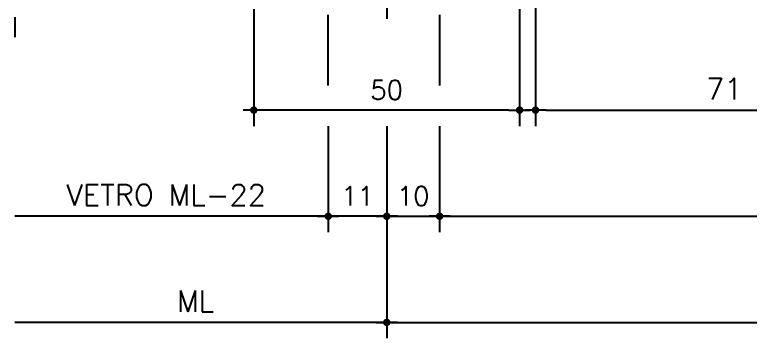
# Model space of a CAD drawing. Extents: x 0 to 4131, y -1600 to 527.
# Drawn here: x 729.5 to 798.7, y -1127.7 to -1097.2 of the extents above; entities that cross this region are included whole.
import ezdxf

# ---------------------------------------------------------------- set-up
doc = ezdxf.new("R2010")
doc.units = 0
doc.header["$LTSCALE"] = 7.5
doc.header["$MEASUREMENT"] = 0
doc.linetypes.add('CENTER', pattern=[2, 1.25, -0.25, 0.25, -0.25])
doc.layers.get('0').update_dxf_attribs({"linetype": 'CONTINUOUS'})
doc.layers.get('DEFPOINTS').update_dxf_attribs({"linetype": 'CONTINUOUS'})
doc.layers.add('ASSI', color=1, linetype='CENTER')
doc.layers.add('QUOTE', color=254, linetype='CONTINUOUS')
doc.styles.get("Standard").update_dxf_attribs({"font": 'romans.shx'})
doc.dimstyles.new('SCALA_1-1$0', dxfattribs={"dimtxt": 2, "dimasz": 1, "dimexe": 1.5, "dimexo": 1.5, "dimgap": 1, "dimtad": 3, "dimdsep": 46, "dimtxsty": 'Standard', "dimblk1": 'PUNTO', "dimblk2": 'PUNTO', "dimsah": 1, "dimcen": 0.09, "dimclrt": 2, "dimadec": 0, "dimazin": 0, "dimtfac": 0.7, "dimtmove": 0, "dimatfit": 3, "dimldrblk": 'PUNTO', "dimfxl": 1, "dimtolj": 2, "dimarcsym": 0})
doc.dimstyles.new('SCALA_1-2$0', dxfattribs={"dimtxt": 2, "dimasz": 1, "dimexe": 1.5, "dimexo": 1.5, "dimgap": 1, "dimtad": 3, "dimlfac": 2, "dimdsep": 46, "dimtxsty": 'Standard', "dimblk1": 'PUNTO', "dimblk2": 'PUNTO', "dimsah": 1, "dimcen": 0, "dimclrt": 2, "dimaunit": 1, "dimadec": 0, "dimazin": 0, "dimtfac": 0.7, "dimtmove": 0, "dimatfit": 3, "dimldrblk": 'PUNTO', "dimfxl": 1, "dimtolj": 2, "dimarcsym": 0})

# ---------------------------------------------------------------- blocks, each defined once
blk = doc.blocks.new('PUNTO')
blk.add_line((-1, 0), (1, 0))
at = {"const_width": 0.35}
blk.add_lwpolyline([(-0.175, 0, 1), (0.175, 0, 1)], format="xyb", close=True, dxfattribs=at)
blk = doc.blocks.new('*D545')
at = {"layer": 'DEFPOINTS', "color": 0, "transparency": 16777216}
for p in [(751.946, -1095.18), (776.954, -1095.179), (751.946, -1106.179)]:
    blk.add_point(p, dxfattribs=at)
at = {"layer": 'QUOTE', "color": 0, "lineweight": -2, "transparency": 16777216}
for p, q in [((751.946, -1096.68), (751.946, -1107.679)), ((776.954, -1096.679), (776.954, -1107.679)), ((775.954, -1106.179), (752.946, -1106.179))]:
    blk.add_line(p, q, dxfattribs=at)
at = {"layer": 'QUOTE', "color": 0, "lineweight": -2, "transparency": 16777216, "rotation": 180}
blk.add_blockref('PUNTO', (751.946, -1106.179), dxfattribs=at)
at = {"layer": 'QUOTE', "color": 0, "lineweight": -2, "transparency": 16777216}
blk.add_blockref('PUNTO', (776.954, -1106.179), dxfattribs=at)
at = {"layer": 'QUOTE', "color": 2, "transparency": 16777216, "insert": (764.45, -1104.279), "char_height": 1.8, "attachment_point": 5}
blk.add_mtext('\\A2;50', dxfattribs=at)
blk = doc.blocks.new('*D546')
at = {"layer": 'DEFPOINTS', "color": 0, "transparency": 16777216}
for p in [(729.45, -1099.931), (758.95, -1106.179), (729.45, -1116.179)]:
    blk.add_point(p, dxfattribs=at)
at = {"layer": 'QUOTE', "color": 0, "lineweight": -2, "transparency": 16777216}
for p, q in [((758.95, -1107.679), (758.95, -1117.679)), ((757.95, -1116.179), (729.45, -1116.179))]:
    blk.add_line(p, q, dxfattribs=at)
blk.add_blockref('PUNTO', (758.95, -1116.179), dxfattribs=at)
at = {"layer": 'QUOTE', "color": 2, "transparency": 16777216, "insert": (743.7, -1114.179), "char_height": 2, "attachment_point": 5}
blk.add_mtext('\\A2;{\\Fromans.shx|c1;VETRO ML-22}', dxfattribs=at)
blk = doc.blocks.new('_None')
blk = doc.blocks.new('*D547')
at = {"layer": 'DEFPOINTS', "color": 0, "transparency": 16777216}
for p in [(758.95, -1106.179), (764.45, -1106.179), (758.95, -1116.179)]:
    blk.add_point(p, dxfattribs=at)
at = {"layer": 'QUOTE', "color": 0, "lineweight": -2, "transparency": 16777216}
for p, q in [((758.95, -1107.679), (758.95, -1117.679)), ((764.45, -1107.679), (764.45, -1117.679)), ((763.45, -1116.179), (759.95, -1116.179))]:
    blk.add_line(p, q, dxfattribs=at)
at = {"layer": 'QUOTE', "color": 0, "lineweight": -2, "transparency": 16777216, "rotation": 180}
blk.add_blockref('PUNTO', (758.95, -1116.179), dxfattribs=at)
at = {"layer": 'QUOTE', "color": 0, "lineweight": -2, "transparency": 16777216}
blk.add_blockref('PUNTO', (764.45, -1116.179), dxfattribs=at)
at = {"layer": 'QUOTE', "color": 2, "transparency": 16777216, "insert": (761.7, -1114.279), "char_height": 1.8, "attachment_point": 5}
blk.add_mtext('\\A2;11', dxfattribs=at)
blk = doc.blocks.new('*D548')
at = {"layer": 'DEFPOINTS', "color": 0, "transparency": 16777216}
for p in [(764.45, -1106.179), (769.432, -1106.179), (769.432, -1116.179)]:
    blk.add_point(p, dxfattribs=at)
at = {"layer": 'QUOTE', "color": 0, "lineweight": -2, "transparency": 16777216}
for p, q in [((764.45, -1107.679), (764.45, -1117.679)), ((769.432, -1107.679), (769.432, -1117.679)), ((765.45, -1116.179), (768.432, -1116.179))]:
    blk.add_line(p, q, dxfattribs=at)
at = {"layer": 'QUOTE', "color": 0, "lineweight": -2, "transparency": 16777216, "rotation": 180}
blk.add_blockref('PUNTO', (764.45, -1116.179), dxfattribs=at)
at = {"layer": 'QUOTE', "color": 0, "lineweight": -2, "transparency": 16777216}
blk.add_blockref('PUNTO', (769.432, -1116.179), dxfattribs=at)
at = {"layer": 'QUOTE', "color": 2, "transparency": 16777216, "insert": (766.941, -1114.279), "char_height": 1.8, "attachment_point": 5}
blk.add_mtext('\\A2;10', dxfattribs=at)
blk = doc.blocks.new('*D549')
at = {"layer": 'DEFPOINTS', "color": 0, "transparency": 16777216}
for p in [(729.468, -1099.931), (764.45, -1116.179), (729.468, -1126.179)]:
    blk.add_point(p, dxfattribs=at)
at = {"layer": 'QUOTE', "color": 0, "lineweight": -2, "transparency": 16777216}
for p, q in [((764.45, -1117.679), (764.45, -1127.679)), ((763.45, -1126.179), (729.468, -1126.179))]:
    blk.add_line(p, q, dxfattribs=at)
blk.add_blockref('PUNTO', (764.45, -1126.179), dxfattribs=at)
at = {"layer": 'QUOTE', "color": 2, "transparency": 16777216, "insert": (746.459, -1124.179), "char_height": 2, "attachment_point": 5}
blk.add_mtext('\\A2;{\\Fromans.shx|c1;M}L', dxfattribs=at)
blk = doc.blocks.new('*D562')
at = {"layer": 'DEFPOINTS', "color": 0, "transparency": 16777216}
for p in [(871.564, -1093.081), (769.432, -1106.179), (871.564, -1116.179)]:
    blk.add_point(p, dxfattribs=at)
at = {"layer": 'QUOTE', "color": 0, "lineweight": -2, "transparency": 16777216}
for p, q in [((769.432, -1107.679), (769.432, -1117.679)), ((770.432, -1116.179), (871.564, -1116.179))]:
    blk.add_line(p, q, dxfattribs=at)
at = {"layer": 'QUOTE', "color": 0, "lineweight": -2, "transparency": 16777216, "rotation": 180}
blk.add_blockref('PUNTO', (769.432, -1116.179), dxfattribs=at)
at = {"layer": 'QUOTE', "color": 2, "transparency": 16777216, "insert": (820.998, -1114.179), "char_height": 2, "attachment_point": 5}
blk.add_mtext('\\A2;{\\Fromans.shx|c1;ML-2}0', dxfattribs=at)
blk = doc.blocks.new('*D563')
at = {"layer": 'DEFPOINTS', "color": 0, "transparency": 16777216}
for p in [(871.564, -1093.081), (764.45, -1116.179), (871.564, -1126.179)]:
    blk.add_point(p, dxfattribs=at)
at = {"layer": 'QUOTE', "color": 0, "lineweight": -2, "transparency": 16777216}
for p, q in [((764.45, -1117.679), (764.45, -1127.679)), ((765.45, -1126.179), (871.564, -1126.179))]:
    blk.add_line(p, q, dxfattribs=at)
at = {"layer": 'QUOTE', "color": 0, "lineweight": -2, "transparency": 16777216, "rotation": 180}
blk.add_blockref('PUNTO', (764.45, -1126.179), dxfattribs=at)
at = {"layer": 'QUOTE', "color": 2, "transparency": 16777216, "insert": (818.507, -1124.179), "char_height": 2, "attachment_point": 5}
blk.add_mtext('\\A2;{\\Fromans.shx|c1;ML}', dxfattribs=at)
blk = doc.blocks.new('*D569')
at = {"layer": 'DEFPOINTS', "color": 0, "transparency": 16777216}
for p in [(778.449, -1090.531), (813.949, -1096.695), (813.949, -1106.179)]:
    blk.add_point(p, dxfattribs=at)
at = {"layer": 'QUOTE', "color": 0, "lineweight": -2, "transparency": 16777216}
for p, q in [((778.449, -1092.031), (778.449, -1107.679)), ((813.949, -1098.195), (813.949, -1107.679)), ((779.449, -1106.179), (812.949, -1106.179))]:
    blk.add_line(p, q, dxfattribs=at)
at = {"layer": 'QUOTE', "color": 0, "lineweight": -2, "transparency": 16777216, "rotation": 180}
blk.add_blockref('PUNTO', (778.449, -1106.179), dxfattribs=at)
at = {"layer": 'QUOTE', "color": 0, "lineweight": -2, "transparency": 16777216}
blk.add_blockref('PUNTO', (813.949, -1106.179), dxfattribs=at)
at = {"layer": 'QUOTE', "color": 2, "transparency": 16777216, "insert": (796.199, -1104.179), "char_height": 2, "attachment_point": 5}
blk.add_mtext('\\A2;71', dxfattribs=at)

msp = doc.modelspace()

# ---------------------------------------------------------------- linework, layer by layer
at = {"layer": 'ASSI'}
for p, q in [((729.45, -1011.1783), (729.45, -1099.9307)), ((764.4677, -1013.2055), (764.45, -1098.7126))]:
    msp.add_line(p, q, dxfattribs=at)
at = {"layer": 'QUOTE'}
for p, q in [((758.95, -1103.8707), (758.95, -1097.1988)), ((769.4325, -1103.8707), (769.4325, -1097.1988))]:
    msp.add_line(p, q, dxfattribs=at)

# ---------------------------------------------------------------- dimensions: what is measured, and where the dimension line sits
dim = msp.add_linear_dim(base=(813.9489, -1106.1792), p1=(778.4489, -1090.5309), p2=(813.9489, -1096.6952), dimstyle='SCALA_1-2$0', dxfattribs=at)
dim.commit()
dim.dimension.update_dxf_attribs({"geometry": '*D569', "text_midpoint": (796.1989, -1104.1792)})
for base, p1, text, picture, middle in [((871.5635, -1126.1792), (764.45, -1116.1792), '{\\Fromans.shx|c1;ML}', '*D563', (818.5068, -1124.1792)), ((871.5635, -1116.1792), (769.4325, -1106.1792), '{\\Fromans.shx|c1;ML-2}0', '*D562', (820.998, -1114.1792))]:
    dim = msp.add_linear_dim(base=base, p1=p1, p2=(871.5635, -1093.0805), angle=180, text=text, dimstyle='SCALA_1-1$0', override={"dimblk2": 'None', "dimse2": 1}, dxfattribs=at)
    dim.commit()
    dim.dimension.update_dxf_attribs({"geometry": picture, "text_midpoint": middle})
for base, p1, p2, picture, middle in [((751.9459, -1106.1792), (776.9542, -1095.1795), (751.9459, -1095.1797), '*D545', (764.45, -1104.2792)), ((758.95, -1116.1792), (764.45, -1106.1792), (758.95, -1106.1792), '*D547', (761.7, -1114.2792)), ((769.4325, -1116.1792), (764.45, -1106.1792), (769.4325, -1106.1792), '*D548', (766.9413, -1114.2792))]:
    dim = msp.add_linear_dim(base=base, p1=p1, p2=p2, dimstyle='SCALA_1-2$0', override={"dimtxt": 1.8, "dimdec": 1}, dxfattribs=at)
    dim.commit()
    dim.dimension.update_dxf_attribs({"geometry": picture, "text_midpoint": middle})
for base, p1, p2, text, picture, middle in [((729.45, -1116.1792), (758.95, -1106.1792), (729.45, -1099.9307), '{\\Fromans.shx|c1;VETRO ML-22}', '*D546', (743.7, -1114.1792)), ((729.4677, -1126.1792), (764.45, -1116.1792), (729.4677, -1099.9307), '{\\Fromans.shx|c1;M}L', '*D549', (746.4589, -1124.1792))]:
    dim = msp.add_linear_dim(base=base, p1=p1, p2=p2, text=text, dimstyle='SCALA_1-1$0', override={"dimblk2": 'None', "dimse2": 1}, dxfattribs=at)
    dim.commit()
    dim.dimension.update_dxf_attribs({"geometry": picture, "text_midpoint": middle})

doc.saveas('drawing.dxf')
